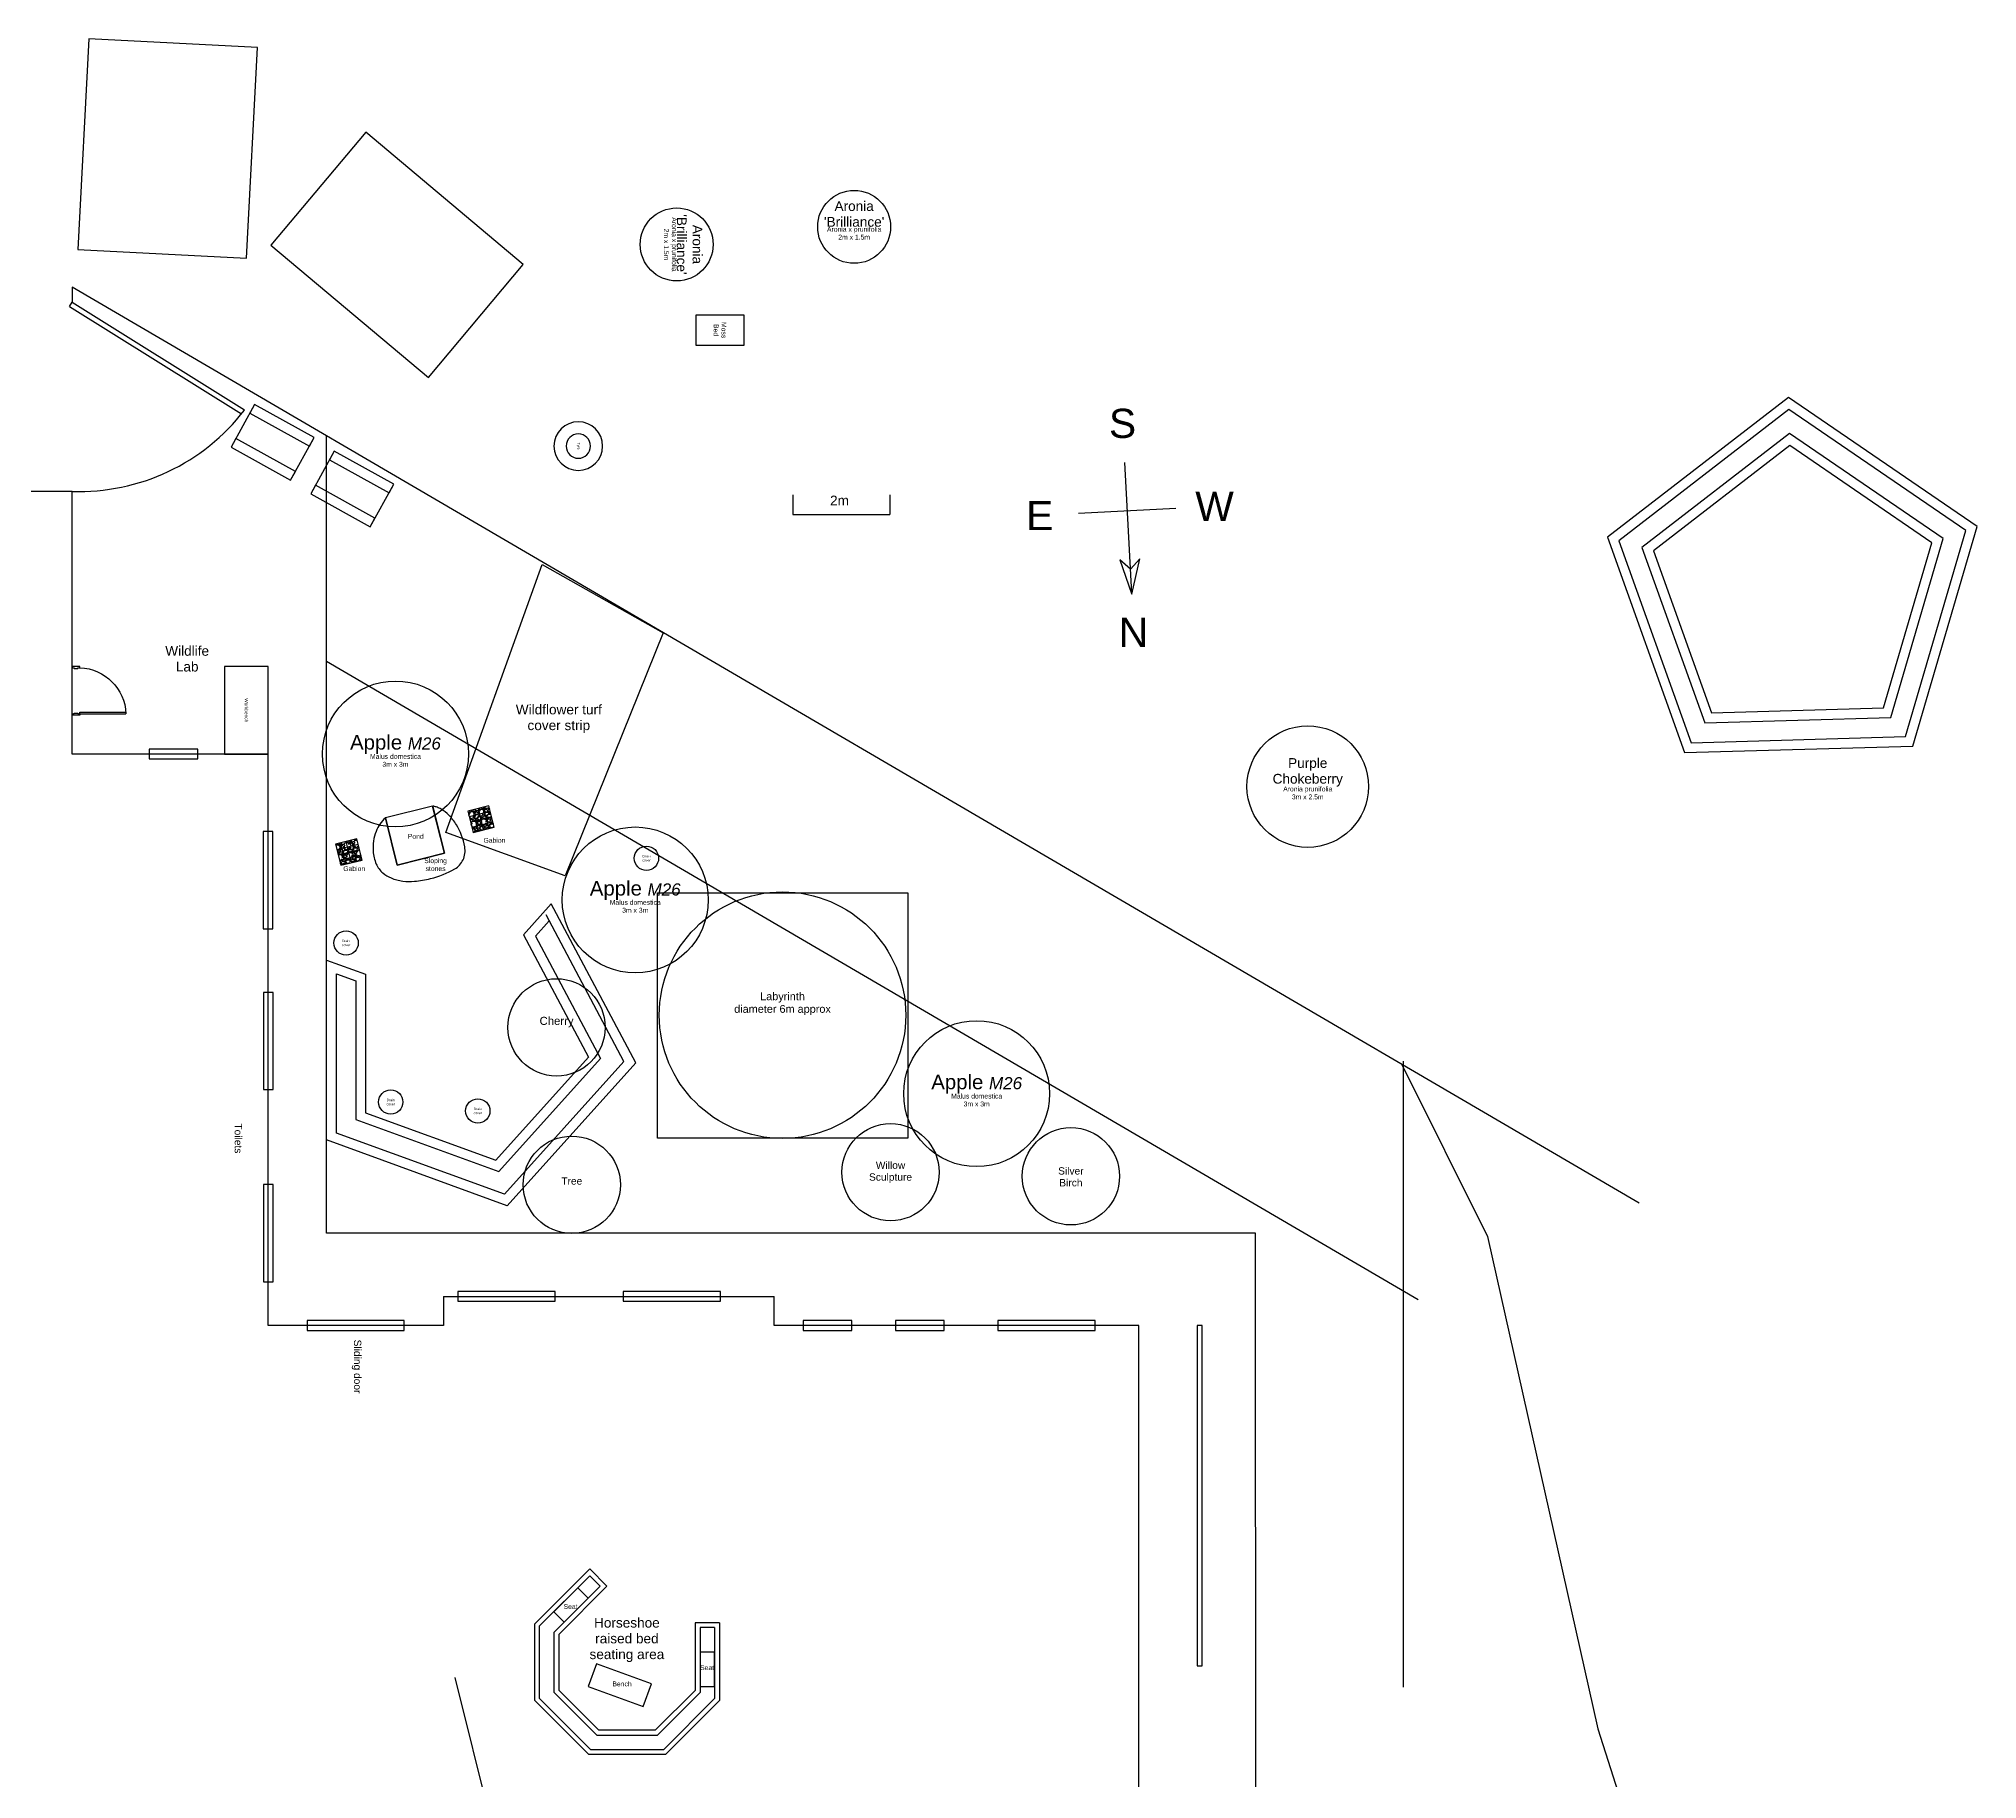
# Model space of a CAD drawing. Header units: metres. Extents: x -90.6 to -16.2, y -58.6 to 1.4.
# Drawn here: x -56.09 to -16.23, y -34.41 to 1.37 of the extents above; entities that cross this region are included whole.
import ezdxf

# ---------------------------------------------------------------- set-up
doc = ezdxf.new("R2010")
doc.units = ezdxf.units.M
doc.layers.get('0').update_dxf_attribs({"lineweight": 25, "true_color": 0xffffff})
for name, color, linetype, lineweight, true_color in [('Areas', 56, 'Continuous', 25, 0x808000), ('Boundary', 1, 'Continuous', 25, 0xff0000), ('Buildings', 30, 'Continuous', 25, 0xff7f00), ('Legend', 40, 'Continuous', 25, 0xffbb00), ('Plant - Perennial', 3, 'Continuous', 25, 0x00ff00), ('Plant - Shrub', 3, 'Continuous', 25, 0x00ff00), ('Plant - Tree', 3, 'Continuous', 25, 0x00ff00), ('Plant label', 30, 'Continuous', 25, 0xff7f00), ('Remove', 96, 'Continuous', 25, 0x008000), ('Structures', 136, 'Continuous', 25, 0x008080), ('xLabyrinth', 178, 'Continuous', 25, 0x000000)]:
    doc.layers.add(name, color=color, linetype=linetype, lineweight=lineweight, true_color=true_color)
doc.styles.add('textstyle12', font='')
doc.styles.add('textstyle13', font='')
doc.styles.add('textstyle14', font='')
doc.styles.add('textstyle15', font='')
doc.styles.add('textstyle16', font='')
doc.styles.add('textstyle17', font='')
doc.styles.add('textstyle18', font='')
doc.styles.add('textstyle37', font='')
doc.styles.add('textstyle38', font='')
doc.styles.add('textstyle39', font='')
doc.styles.add('textstyle40', font='')
doc.styles.add('textstyle42', font='')
doc.styles.add('textstyle43', font='')
doc.styles.add('textstyle44', font='')
doc.styles.add('textstyle45', font='')
doc.styles.add('textstyle58', font='')
doc.styles.add('textstyle59', font='')
doc.styles.add('textstyle60', font='')
doc.styles.add('textstyle63', font='')
doc.styles.add('textstyle64', font='')
doc.styles.add('textstyle72', font='')
doc.styles.add('textstyle73', font='')
doc.styles.add('textstyle74', font='')
doc.styles.add('textstyle75', font='')
doc.styles.add('textstyle76', font='')
doc.styles.add('textstyle77', font='')
doc.styles.add('textstyle79', font='')
doc.styles.add('textstyle80', font='')
doc.styles.add('textstyle81', font='')
doc.styles.add('textstyle82', font='')
doc.styles.add('textstyle83', font='')
doc.styles.add('textstyle84', font='')
doc.styles.get('textstyle12').set_extended_font_data('Arial')
doc.styles.get('textstyle13').set_extended_font_data('Arial')
doc.styles.get('textstyle14').set_extended_font_data('Arial')
doc.styles.get('textstyle15').set_extended_font_data('Arial')
doc.styles.get('textstyle16').set_extended_font_data('Arial')
doc.styles.get('textstyle17').set_extended_font_data('Arial')
doc.styles.get('textstyle18').set_extended_font_data('Arial')
doc.styles.get('textstyle37').set_extended_font_data('Arial')
doc.styles.get('textstyle38').set_extended_font_data('Arial')
doc.styles.get('textstyle39').set_extended_font_data('Arial')
doc.styles.get('textstyle40').set_extended_font_data('Arial')
doc.styles.get('textstyle42').set_extended_font_data('Arial')
doc.styles.get('textstyle43').set_extended_font_data('Arial')
doc.styles.get('textstyle44').set_extended_font_data('Arial')
doc.styles.get('textstyle45').set_extended_font_data('Arial')
doc.styles.get('textstyle58').set_extended_font_data('Arial')
doc.styles.get('textstyle59').set_extended_font_data('Arial')
doc.styles.get('textstyle60').set_extended_font_data('Arial')
doc.styles.get('textstyle63').set_extended_font_data('Arial')
doc.styles.get('textstyle64').set_extended_font_data('Arial')
doc.styles.get('textstyle72').set_extended_font_data('Arial')
doc.styles.get('textstyle73').set_extended_font_data('Arial')
doc.styles.get('textstyle74').set_extended_font_data('Arial')
doc.styles.get('textstyle75').set_extended_font_data('Arial')
doc.styles.get('textstyle76').set_extended_font_data('Arial')
doc.styles.get('textstyle77').set_extended_font_data('Arial')
doc.styles.get('textstyle79').set_extended_font_data('Arial')
doc.styles.get('textstyle80').set_extended_font_data('Arial')
doc.styles.get('textstyle81').set_extended_font_data('Arial')
doc.styles.get('textstyle82').set_extended_font_data('Arial')
doc.styles.get('textstyle83').set_extended_font_data('Arial')
doc.styles.get('textstyle84').set_extended_font_data('Arial')
picture_1 = doc.add_image_def('image1.png', size_in_pixel=(1216, 1191))

# ---------------------------------------------------------------- blocks, each defined once
blk = doc.blocks.new('Tree - Malus domestica M26')
at = {"layer": 'Plant - Tree'}
blk.add_circle((0, 0), 1.5, dxfattribs=at)
at = {"layer": 'Plant - Tree', "insert": (0, 0), "char_height": 0.3, "attachment_point": 8, "line_spacing_factor": 0.971628, "style": 'textstyle64'}
blk.add_mtext('\\c32767;Apple \\fArial|b0|i1|c0|p0;\\H0.25;M26', dxfattribs=at)
at = {"layer": 'Plant label', "insert": (0, 0), "char_height": 0.1, "attachment_point": 2, "line_spacing_factor": 0.971628, "style": 'textstyle63'}
blk.add_mtext('\\c32767;Malus domestica\\P3m x 3m', dxfattribs=at)
blk = doc.blocks.new('Picnic table kids')
at = {"layer": 'Structures', "flags": 128}
for points in [[(0, 0.8), (1.4, 0.8), (1.4, 1), (0, 1)], [(0, 0), (1.4, 0), (1.4, 1), (0, 1)], [(0, 0), (1.4, 0), (1.4, 0.2), (0, 0.2)]]:
    blk.add_lwpolyline(points, close=True, dxfattribs=at)
blk = doc.blocks.new('Drain cover')
at = {"layer": 'Structures'}
blk.add_circle((0, 0), 0.25, dxfattribs=at)
at = {"layer": 'Structures', "color": 30, "true_color": 0xff7f00, "insert": (0, 0), "char_height": 0.05, "attachment_point": 5, "style": 'textstyle12'}
blk.add_mtext('Drain\\Pcover', dxfattribs=at)
blk = doc.blocks.new('Structure - window')
at = {"layer": 'Structures', "flags": 128}
blk.add_lwpolyline([(0, -0.1), (1, -0.1), (1, 0.1), (0, 0.1)], close=True, dxfattribs=at)
blk = doc.blocks.new('Gate')
at = {"layer": 'Structures'}
for p, q in [((0.006, 0.112), (-3.418, 2.509)), ((0.063, 0.194), (-3.352, 2.585)), ((0, 0), (0.006, 0.112)), ((0.063, 0.194), (0.006, 0.112))]:
    blk.add_line(p, q, dxfattribs=at)
blk.add_arc((-0.158, -0.281), 4.292, 85.0891, 139.4353, dxfattribs=at)
blk = doc.blocks.new('door')
at = {"layer": 'Structures'}
for p, q in [((0.028, 0.16), (0.028, 1.104)), ((0.06, 0.16), (0.06, 1.103)), ((0, 0.16), (0, 0)), ((0.028, 0.16), (0, 0.16)), ((0.028, 0.12), (0.028, 0.16)), ((0.04, 0.12), (0.028, 0.12)), ((0.028, 0), (0.028, 0.04)), ((0.028, 0.04), (0.04, 0.04)), ((0.04, 0.04), (0.04, 0.12)), ((0, 0), (0.028, 0))]:
    blk.add_line(p, q, dxfattribs=at)
blk.add_lwpolyline([(0.028, 0.16), (0.06, 0.16)], dxfattribs=at)
blk.add_lwpolyline([(1, 0.16), (1, 0), (0.972, 0), (0.972, 0.04), (0.96, 0.04), (0.96, 0.12), (0.972, 0.12), (0.972, 0.16)], close=True, dxfattribs=at)
blk.add_arc((-0.001, 0.131), 0.974, 1.7273, 88.2727, dxfattribs=at)
blk = doc.blocks.new('Tyre')
at = {"layer": 'Structures', "flags": 128}
for points in [[(-0.5, 0, 1), (0.5, 0, 1)], [(-0.25, 0, 1), (0.25, 0, 1)]]:
    blk.add_lwpolyline(points, format="xyb", close=True, dxfattribs=at)
at = {"layer": 'Structures', "color": 30, "true_color": 0xff7f00, "insert": (0, 0), "char_height": 0.05, "attachment_point": 5, "style": 'textstyle72'}
blk.add_mtext('Tyre', dxfattribs=at)
blk = doc.blocks.new('Workbench')
at = {"layer": 'Structures', "flags": 128}
blk.add_lwpolyline([(-1.8, -0.9), (0, -0.9), (0, 0), (-1.8, 0)], close=True, dxfattribs=at)
at = {"layer": 'Structures', "color": 30, "true_color": 0xff7f00, "insert": (-0.9, -0.45), "char_height": 0.07, "attachment_point": 5, "style": 'textstyle73'}
blk.add_mtext('Workbench', dxfattribs=at)
blk = doc.blocks.new('Legend')
at = {"layer": 'Legend'}
for p, q in [((-1, 0), (1, 0)), ((4.852, -0.586), (4.873, -0.186)), ((6.871, -0.291), (4.873, -0.186)), ((6.85, -0.691), (6.871, -0.291))]:
    blk.add_line(p, q, dxfattribs=at)
for points in [[(-0.004, 1.2), (0.202, 0.994), (0, 1.7), (-0.004, 1.713), (-0.209, 0.994), (-0.004, 1.2)], [(0, -1), (0, 1.7)]]:
    blk.add_lwpolyline(points, dxfattribs=at)
at = {"layer": 'Legend', "rotation": 177}
for s, insert, char_height, attachment_point, style in [('N', (0, 2.5), 0.6, 5, 'textstyle15'), ('W', (-1.8, 0), 0.6, 5, 'textstyle16'), ('E', (1.8, 0), 0.6, 5, 'textstyle17'), ('2m', (5.89, -0.625), 0.2, 2, 'textstyle14'), ('S', (0, -1.8), 0.6, 5, 'textstyle18')]:
    blk.add_mtext(s, dxfattribs=dict(at, insert=insert, char_height=char_height, attachment_point=attachment_point, style=style))
blk = doc.blocks.new('Structure - Willow Sculpture')
at = {"layer": 'Plant - Shrub', "lineweight": -2}
blk.add_circle((0, 0), 1, dxfattribs=at)
at = {"layer": 'Structures', "insert": (0, 0), "char_height": 0.15, "attachment_point": 5, "line_spacing_factor": 0.971628, "style": 'textstyle59'}
blk.add_mtext('\\c32767;Willow\\PSculpture', dxfattribs=at)
blk = doc.blocks.new('Structure - Moss Bed')
at = {"layer": 'Structures', "flags": 128}
blk.add_lwpolyline([(-0.309, -0.5), (0.309, -0.5), (0.309, 0.5), (-0.309, 0.5)], close=True, dxfattribs=at)
at = {"layer": 'Structures', "insert": (0, 0), "char_height": 0.1, "attachment_point": 5, "line_spacing_factor": 0.971628, "style": 'textstyle58'}
blk.add_mtext('\\c32767;Moss\\PBed', dxfattribs=at)
blk = doc.blocks.new('Shrub - Aronia x prunifolia')
at = {"layer": 'Plant - Shrub'}
blk.add_circle((0, 0), 0.75, dxfattribs=at)
at = {"layer": 'Plant - Shrub', "insert": (0, 0), "char_height": 0.2, "attachment_point": 8, "line_spacing_factor": 0.971628, "style": 'textstyle45'}
blk.add_mtext("\\c32767;Aronia\\P'Brilliance'", dxfattribs=at)
at = {"layer": 'Plant label', "insert": (0, 0), "char_height": 0.1, "attachment_point": 2, "line_spacing_factor": 0.971628, "style": 'textstyle44'}
blk.add_mtext('\\c32767;Aronia x prunifolia\\P2m x 1.5m', dxfattribs=at)
blk = doc.blocks.new('Tree')
at = {"layer": 'Remove', "lineweight": -2}
blk.add_circle((0, 0), 1, dxfattribs=at)
at = {"layer": 'Remove', "insert": (0, 0), "char_height": 0.15, "attachment_point": 8, "line_spacing_factor": 0.971628, "style": 'textstyle60'}
blk.add_mtext('\\c32767;Tree', dxfattribs=at)
blk = doc.blocks.new('Labyrinth')
at = {"layer": 'xLabyrinth', "color": 1, "true_color": 0xff0000}
blk.add_circle((0, 0), 3.168, dxfattribs=at)
at = {"layer": 'Structures', "insert": (0, 0), "char_height": 0.2, "attachment_point": 8, "line_spacing_factor": 0.971628, "style": 'textstyle13'}
blk.add_mtext('\\c32767;Labyrinth\\Pdiameter 6m approx', dxfattribs=at)
at = {"layer": 'Structures'}
image = blk.add_image(picture_1, insert=(-3.217, -3.158), size_in_units=(6.434, 6.302), dxfattribs=at)
image.dxf.flags = 7
blk = doc.blocks.new('Shrub - Aronia prunifolia')
at = {"layer": 'Plant - Shrub'}
blk.add_circle((0, 0), 1.25, dxfattribs=at)
at = {"layer": 'Plant - Shrub', "insert": (0, 0), "char_height": 0.2, "attachment_point": 8, "line_spacing_factor": 0.971628, "style": 'textstyle43'}
blk.add_mtext('\\c32767;Purple \\PChokeberry', dxfattribs=at)
at = {"layer": 'Plant label', "insert": (0, 0), "char_height": 0.1, "attachment_point": 2, "line_spacing_factor": 0.971628, "style": 'textstyle42'}
blk.add_mtext('\\c32767;Aronia prunifolia\\P3m x 2.5m', dxfattribs=at)
blk = doc.blocks.new('Bench - seating area')
at = {"layer": 'Structures'}
for p, q in [((1.2, 0.5), (0, 0.5)), ((0, 0.5), (0, 0)), ((1.2, 0), (1.2, 0.5)), ((0, 0), (1.2, 0))]:
    blk.add_line(p, q, dxfattribs=at)
blk = doc.blocks.new('Structure - bed seat')
at = {"layer": 'Plant - Tree'}
for p, q in [((0.296, 0.7), (0, 0.7)), ((0, 0.7), (0, 0)), ((0.3, 0), (0.296, 0.7)), ((0, 0), (0.3, 0))]:
    blk.add_line(p, q, dxfattribs=at)
blk = doc.blocks.new('Seating area')
at = {"layer": 'Structures'}
for p, q in [((-1.896, 0.783), (-0.764, 1.914)), ((-0.764, 1.773), (-1.796, 0.742)), ((-0.411, 1.561), (-0.764, 1.914)), ((-0.552, 1.561), (-0.764, 1.773)), ((-1.496, 0.617), (-0.552, 1.561)), ((-1.396, 0.576), (-0.411, 1.561)), ((1.404, 0.809), (1.404, -0.584)), ((1.904, 0.809), (1.404, 0.809)), ((1.904, 0.809), (1.904, -0.791)), ((-1.896, -0.791), (-1.896, 0.783)), ((-1.796, -0.75), (-1.796, 0.742)), ((-1.496, -0.625), (-1.496, 0.617)), ((-1.396, -0.584), (-1.396, 0.576)), ((1.504, 0.709), (1.504, -0.625)), ((1.804, 0.709), (1.504, 0.709)), ((1.804, 0.709), (1.804, -0.75)), ((-0.783, -1.904), (-1.896, -0.791)), ((-1.796, -0.75), (-0.741, -1.804)), ((-0.617, -1.504), (-1.496, -0.625)), ((-0.576, -1.404), (-1.396, -0.584)), ((1.404, -0.584), (0.584, -1.404)), ((1.504, -0.625), (0.626, -1.504)), ((1.804, -0.75), (0.75, -1.804)), ((1.904, -0.791), (0.791, -1.904)), ((-0.617, -1.504), (0.626, -1.504)), ((0.584, -1.404), (-0.576, -1.404)), ((0.791, -1.904), (-0.783, -1.904)), ((0.75, -1.804), (-0.741, -1.804))]:
    blk.add_line(p, q, dxfattribs=at)
at = {"layer": 'Plant - Tree', "rotation": 135}
blk.add_blockref('Structure - bed seat', (-0.798, 1.315), dxfattribs=at)
at = {"layer": 'Plant - Tree'}
blk.add_blockref('Structure - bed seat', (1.504, -0.5), dxfattribs=at)
at = {"layer": 'Structures', "rotation": 340.0000000000001}
blk.add_blockref('Bench - seating area', (-0.796, -0.504), dxfattribs=at)
at = {"layer": 'Plant - Tree', "char_height": 0.1, "attachment_point": 8, "line_spacing_factor": 0.971628}
for s, insert, style in [('\\c32767;Seat', (-1.158, 1.09), 'textstyle38'), ('\\c32767;Bench', (-0.1, -0.5), 'textstyle40'), ('\\c32767;Seat', (1.65, -0.167), 'textstyle39')]:
    blk.add_mtext(s, dxfattribs=dict(at, insert=insert, style=style))
at = {"layer": 'Structures', "insert": (0, 0), "char_height": 0.2, "attachment_point": 8, "line_spacing_factor": 0.971628, "style": 'textstyle37'}
blk.add_mtext('\\c32767;Horseshoe\\Praised bed\\Pseating area', dxfattribs=at)
blk = doc.blocks.new('Gabion pillar')
at = {"layer": 'Structures'}
h = blk.add_hatch(dxfattribs=at)
h.set_pattern_fill('GRAVEL', color=256, scale=0.008, style=0, pattern_type=0)
h.set_pattern_definition([(228.0128, (0.146304, 0.2032), (-1.6256014, -1.82880225), [0.027338, -2.70644]), (184.9697, (0.128016, 0.18288), (2.43840394, 0.20319857), [0.0469124, -4.64432]), (132.5104, (0.08128, 0.178816), (2.03199852, -2.23520218), [0.033079, -3.274776]), (267.2737, (0.002032, 0.128016), (0.20319912, 4.0639987), [0.04272, -4.229312]), (292.8337, (0, 0.085344), (-1.01600288, 2.43840139), [0.041891, -4.147184]), (357.2737, (0.016256, 0.046736), (-4.0639987, 0.20319912), [0.04272, -4.229312]), (37.6942, (0.058928, 0.044704), (-2.64160167, -2.03199819), [0.0564955, -5.593048]), (72.2553, (0.103632, 0.079248), (1.42240285, 4.4704013), [0.0533376, -5.280424]), (121.4296, (0.119888, 0.130048), (-1.62560042, 2.6415969), [0.042865, -4.24364]), (175.2364, (0.097536, 0.166624), (2.23519824, -0.2031981), [0.048937, -2.397912]), (222.3974, (0.048768, 0.170688), (-2.43840007, -2.23519709), [0.063286, -6.265344]), (138.814, (0.2032, 0.125984), (-1.4223991, 1.2191981), [0.0216, -2.138448]), (171.4692, (0.186944, 0.140208), (2.64159597, -0.40640102), [0.041095, -4.068368]), (225, (0.1463, 0.1463), (0, -0.2032), [0.028737, -0.25863]), (203.1986, (0.13208, 0.170688), (1.0160034, 0.4064018), [0.015475, -1.532048]), (291.801, (0.117856, 0.164592), (-0.2032001, 0.6096004), [0.021885, -1.072384]), (30.964, (0.125984, 0.144272), (0.6095994, 0.4064003), [0.035546, -1.149304]), (161.565, (0.156464, 0.16256), (0.4064, -0.2032), [0.025703, -0.616872]), (16.3895, (0, 0.164592), (2.03200112, 0.60959873), [0.036007, -3.564704]), (70.3462, (0.034544, 0.174752), (-0.81279774, -2.23519684), [0.030208, -2.990576]), (293.1986, (0.156464, 0.2032), (-0.4064018, 1.0160034), [0.03095, -1.516576]), (343.6105, (0.168656, 0.174752), (-2.03200112, 0.60959873), [0.036007, -3.564704]), (339.444, (0, 0.038608), (-1.0160013, 0.4063995), [0.034723, -1.701416]), (294.775, (0.032512, 0.026416), (-1.01599763, 2.23519896), [0.029094, -2.880288]), (66.8014, (0.158496, 0), (0.4064018, 1.0160034), [0.03095, -1.516576]), (17.354, (0.170688, 0.028448), (-2.64160014, -0.81279877), [0.034063, -3.372192]), (69.444, (0.058928, 0), (-0.4063995, -1.0160013), [0.017361, -1.718784]), (101.31, (0.146304, 0), (-0.203199, 0.8127974), [0.01036, -1.02576]), (165.964, (0.14427, 0.01016), (0.6096004, -0.2031996), [0.04189, -0.795924]), (186.009, (0.103632, 0.02032), (2.031997, 0.20319953), [0.038821, -3.843312]), (303.69, (0.125984, 0.125984), (-0.2032, 0.4063996), [0.029306, -0.703342]), (353.1572, (0.14224, 0.1016), (3.45440143, -0.40640182), [0.0511646, -5.06528]), (60.9454, (0.19304, 0.095504), (-0.8127981, -1.4223966), [0.02092, -2.071152]), (90, (0.2032, 0.1138), (-0.2032, 0.2032), [0.01219, -0.19101]), (120.2564, (0.099568, 0.026416), (0.8127983, -1.4223993), [0.028229, -2.794712]), (48.013, (0.085344, 0.0508), (1.6256014, 1.82880225), [0.054675, -2.679104]), (0, (0.12192, 0.09144), (0.2032, 0.2032), [0.05283, -0.15037]), (325.3048, (0.174752, 0.09144), (-2.03199648, 1.42240014), [0.032129, -3.180744]), (254.0546, (0.201168, 0.073152), (-0.2032005, -0.812802), [0.029586, -1.449736]), (207.646, (0.19304, 0.044704), (-3.86079864, -2.03200128), [0.0481716, -4.769]), (175.426, (0.150368, 0.022352), (-2.64160061, 0.20319902), [0.050962, -5.045264]), (175.426, (0.150368, 0.022352), (-2.64160061, 0.20319902), [0.050962, -5.045264])])
h.paths.add_polyline_path([(-0.225, -0.225), (0.225, -0.225), (0.225, 0.225), (-0.225, 0.225)], flags=0)
for p, q in [((0.225, 0.225), (-0.225, 0.225)), ((-0.225, 0.225), (-0.225, -0.225)), ((-0.225, 0.1125), (0.225, 0.1125)), ((-0.225, 0), (0.225, 0)), ((-0.1125, -0.225), (-0.1125, 0.225)), ((0, -0.225), (0, 0.225)), ((0.1125, -0.225), (0.1125, 0.225)), ((0.225, -0.225), (0.225, 0.225)), ((-0.225, -0.1125), (0.225, -0.1125)), ((-0.225, -0.225), (0.225, -0.225))]:
    blk.add_line(p, q, dxfattribs=at)
blk = doc.blocks.new('Structures - pond')
at = {"layer": 'Structures'}
for p, q in [((0.5, 0.5), (-0.5, 0.5)), ((-0.5, 0.5), (-0.5, -0.5)), ((0.5, -0.5), (0.5, 0.5)), ((-0.5, -0.5), (0.5, -0.5))]:
    blk.add_line(p, q, dxfattribs=at)
at = {"layer": 'Structures', "flags": 128}
blk.add_lwpolyline([(0.5, 0.495), (0.5, -0.5), (-0.5, -0.5), (-0.5, 0.5, 0.127808), (-0.755, 0.278, 0.1053), (-0.911, -0.099, 0.088761), (-0.912, -0.376, 0.108757), (-0.826, -0.586, 0.08347), (-0.688, -0.727, 0.065104), (-0.468, -0.847, 0.054232), (-0.237, -0.91, 0.038366), (0.099, -0.936, 0.070089), (0.63, -0.862, 0.152675), (0.839, -0.725, 0.158529), (0.938, -0.47, 0.087954), (0.881, 0.01, 0.058938), (0.781, 0.241, 0.074199), (0.655, 0.397, 0.034211), (0.584, 0.454, 0.044011), (0.522, 0.49, 0.099316), (0.499, 0.495)], format="xyb", dxfattribs=at)
at = {"layer": 'Structures'}
for p in [(-1.4, 0), (1.4, 0)]:
    blk.add_blockref('Gabion pillar', p, dxfattribs=at)

msp = doc.modelspace()

# ---------------------------------------------------------------- linework, layer by layer
at = {"layer": 'Areas'}
for p, q in [((-50.174, -23.181), (-50.174, -6.791)), ((-50.174, -11.424), (-27.727, -24.545)), ((-31.074, -23.18), (-50.174, -23.181)), ((-31.07, -36.053), (-31.074, -23.18))]:
    msp.add_line(p, q, dxfattribs=at)
at = {"layer": 'Boundary'}
msp.add_line((-23.187, -22.566), (-55.408, -3.731), dxfattribs=at)
at = {"layer": 'Boundary', "flags": 128}
msp.add_lwpolyline([(-28.067, -19.713), (-26.305, -23.251), (-24.038, -33.376), (-20.289, -45.091), (-18.71, -49.506), (-17.356, -53.212)], dxfattribs=at)
at = {"layer": 'Buildings'}
for p, q in [((-55.408, -3.731), (-55.408, -3.931)), ((-55.408, -7.931), (-64.736, -7.931)), ((-55.408, -13.331), (-55.408, -7.931)), ((-51.374, -13.331), (-55.408, -13.331)), ((-51.374, -25.081), (-51.374, -13.331)), ((-47.774, -24.481), (-40.974, -24.481)), ((-47.774, -24.481), (-47.774, -25.081)), ((-40.974, -25.081), (-40.974, -24.481)), ((-47.774, -25.081), (-51.374, -25.081)), ((-33.474, -25.081), (-40.974, -25.081)), ((-33.47, -36.053), (-33.474, -25.081))]:
    msp.add_line(p, q, dxfattribs=at)
at = {"layer": 'Buildings', "flags": 128}
for points in [[(-51.597, 1.193), (-55.063, 1.375), (-55.29, -2.958), (-51.824, -3.139)], [(-46.131, -3.264), (-49.371, -0.545), (-51.323, -2.871), (-48.083, -5.59)], [(-32.271, -32.081), (-32.171, -32.081), (-32.174, -25.081), (-32.274, -25.081)]]:
    msp.add_lwpolyline(points, close=True, dxfattribs=at)
at = {"layer": 'Plant - Perennial', "flags": 128}
msp.add_lwpolyline([(-45.742, -9.433), (-43.252, -10.837), (-45.268, -15.836), (-47.724, -14.942)], close=True, dxfattribs=at)
at = {"layer": 'Plant - Tree', "lineweight": -2}
msp.add_circle((-45.447, -18.951), 1, dxfattribs=at)
at = {"layer": 'Remove', "lineweight": -2}
msp.add_circle((-34.87, -22.013), 1, dxfattribs=at)
at = {"layer": 'Structures'}
for p, q in [((-44.06, -19.652), (-45.663, -16.637)), ((-45.597, -16.76), (-45.882, -17.077)), ((-45.882, -17.077), (-44.545, -19.592)), ((-49.974, -21.126), (-49.974, -17.852)), ((-49.974, -17.852), (-49.574, -17.997)), ((-49.574, -17.997), (-49.574, -20.846)), ((-46.636, -21.915), (-44.545, -19.592)), ((-46.52, -22.383), (-44.06, -19.652)), ((-28.028, -32.516), (-28.032, -19.644)), ((-46.52, -22.383), (-49.974, -21.126)), ((-49.574, -20.846), (-46.636, -21.915)), ((-45.352, -41.051), (-47.529, -32.319))]:
    msp.add_line(p, q, dxfattribs=at)
at = {"layer": 'Structures', "flags": 128}
for points in [[(-20.116, -6.002), (-23.839, -8.875), (-22.256, -13.303), (-17.556, -13.166), (-16.233, -8.654)], [(-20.109, -6.249), (-23.601, -8.945), (-22.117, -13.099), (-17.707, -12.971), (-16.466, -8.737)], [(-20.095, -6.743), (-23.127, -9.084), (-21.838, -12.691), (-18.009, -12.579), (-16.932, -8.903)], [(-20.088, -6.99), (-22.89, -9.153), (-21.698, -12.487), (-18.16, -12.384), (-17.165, -8.987)]]:
    msp.add_lwpolyline(points, close=True, dxfattribs=at)
for points in [[(-46.461, -22.617), (-43.818, -19.681), (-45.555, -16.414), (-46.124, -17.047), (-44.787, -19.562), (-46.695, -21.681)], [(-46.461, -22.617), (-50.174, -21.266), (-50.174, -17.566), (-49.374, -17.857), (-49.374, -20.706), (-46.695, -21.681)]]:
    msp.add_lwpolyline(points, dxfattribs=at)

# ---------------------------------------------------------------- block references
for name, p in [('Tree - Malus domestica M26', (-48.759, -13.33)), ('Shrub - Aronia prunifolia', (-30, -14)), ('Tree - Malus domestica M26', (-43.829, -16.331)), ('Tree - Malus domestica M26', (-36.808, -20.314)), ('Tree', (-45.133, -22.187))]:
    msp.add_blockref(name, p)
at = {"layer": 'Areas'}
for name, p, rotation in [('Tyre', (-45, -7), 270), ('Structure - window', (-52.826, -13.331), 180.0000000000002)]:
    msp.add_blockref(name, p, dxfattribs=dict(at, rotation=rotation))
for p in [(-49.774, -17.215), (-48.856, -20.486), (-47.066, -20.669)]:
    msp.add_blockref('Drain cover', p, dxfattribs=at)
at = {"layer": 'Legend', "rotation": 182.9999999999999}
msp.add_blockref('Legend', (-33.714, -8.334), dxfattribs=at)
at = {"layer": 'Legend'}
msp.add_blockref('Structure - Willow Sculpture', (-38.579, -21.929), dxfattribs=at)
at = {"layer": 'Plant - Shrub'}
msp.add_blockref('Shrub - Aronia x prunifolia', (-39.327, -2.492), dxfattribs=at)
at = {"layer": 'Plant - Shrub', "rotation": 270}
msp.add_blockref('Shrub - Aronia x prunifolia', (-42.976, -2.854), dxfattribs=at)
at = {"layer": 'Plant - Tree', "rotation": 151}
msp.add_blockref('Picnic table kids', (-48.793, -7.785), dxfattribs=at)
at = {"layer": 'Structures'}
for name, p, rotation in [('Gate', (-55.408, -3.931), 183.0000000000001), ('Structure - Moss Bed', (-42.086, -4.615), 270), ('Picnic table kids', (-50.43, -6.825), 151), ('Workbench', (-51.374, -13.331), 270), ('Structures - pond', (-48.359, -15.008), 14), ('Structure - window', (-39.374, -25.081), 180.0000000000002), ('Structure - window', (-37.474, -25.081), 180.0000000000002)]:
    msp.add_blockref(name, p, dxfattribs=dict(at, rotation=rotation))
at = {"layer": 'Structures', "yscale": -1, "rotation": 90.00000000000009}
msp.add_blockref('door', (-55.408, -12.531), dxfattribs=at)
at = {"layer": 'Structures', "xscale": 2}
for p, rotation in [((-51.379, -16.925), 90.00000000000009), ((-51.374, -20.231), 90.00000000000009), ((-51.374, -24.181), 90.00000000000009), ((-42.074, -24.481), 180.0000000000002), ((-48.578, -25.081), 180.0000000000002), ((-34.374, -25.081), 180.0000000000002)]:
    msp.add_blockref('Structure - window', p, dxfattribs=dict(at, rotation=rotation))
at = {"layer": 'Structures'}
for name, p in [('Drain cover', (-43.598, -15.474)), ('Seating area', (-44, -32))]:
    msp.add_blockref(name, p, dxfattribs=at)
at = {"layer": 'Structures', "xscale": 0.8, "yscale": 0.8}
msp.add_blockref('Labyrinth', (-40.8, -18.7), dxfattribs=at)
at = {"layer": 'Structures', "xscale": 2}
msp.add_blockref('Structure - window', (-47.474, -24.481), dxfattribs=at)

# ---------------------------------------------------------------- texts
at = {"layer": 'Buildings', "char_height": 0.15, "attachment_point": 8, "rotation": 270, "line_spacing_factor": 0.971628}
for s, insert, style in [('\\c32767;Toilets', (-52.067, -21.234), 'textstyle77'), ('\\c32767;Sliding door', (-49.657, -25.924), 'textstyle76')]:
    msp.add_mtext(s, dxfattribs=dict(at, insert=insert, style=style))
at = {"layer": 'Plant - Perennial', "char_height": 0.2, "attachment_point": 8, "line_spacing_factor": 0.971628}
for s, insert, style in [('\\c32767;Wildlife\\PLab', (-53.042, -11.637), 'textstyle84'), ('\\c32767;Wildflower turf\\Pcover strip', (-45.4, -12.9), 'textstyle83')]:
    msp.add_mtext(s, dxfattribs=dict(at, insert=insert, style=style))
at = {"layer": 'Plant - Tree', "attachment_point": 8, "line_spacing_factor": 0.971628}
for s, insert, char_height, style in [('\\c32767;Pond', (-48.342, -15.074), 0.1, 'textstyle82'), ('\\c32767;Gabion', (-46.724, -15.157), 0.1, 'textstyle80'), ('\\c32767;Sloping\\Pstones', (-47.934, -15.738), 0.1, 'textstyle81'), ('\\c32767;Gabion', (-49.607, -15.738), 0.1, 'textstyle79'), ('\\c32767;\\H0.166667;Cherry', (-45.447, -18.951), 0.2, 'textstyle75')]:
    msp.add_mtext(s, dxfattribs=dict(at, insert=insert, char_height=char_height, style=style))
at = {"layer": 'Remove', "insert": (-34.87, -22.222), "char_height": 0.15, "attachment_point": 8, "line_spacing_factor": 0.971628, "style": 'textstyle74'}
msp.add_mtext('\\c32767;Silver\\PBirch', dxfattribs=at)

doc.saveas('drawing.dxf')
